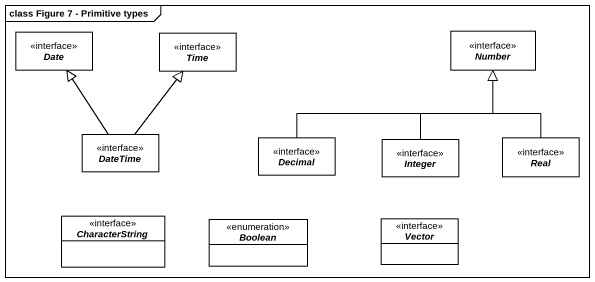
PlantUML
@startuml
mainframe class Figure 7 - Primitive types
hide circle
hide empty members
interface Date #FFFFFF
interface Time #FFFFFF
interface Number #FFFFFF
interface DateTime #FFFFFF
interface Decimal #FFFFFF
interface Real #FFFFFF
interface Integer #FFFFFF
interface CharacterString #FFFFFF
interface Boolean <<enumeration>> #FFFFFF
interface Vector #FFFFFF
DateTime -up-|> Date
DateTime -up-|> Time
Decimal -right-|> Number
Real -up-|> Number
Integer -up-|> Number
@enduml
